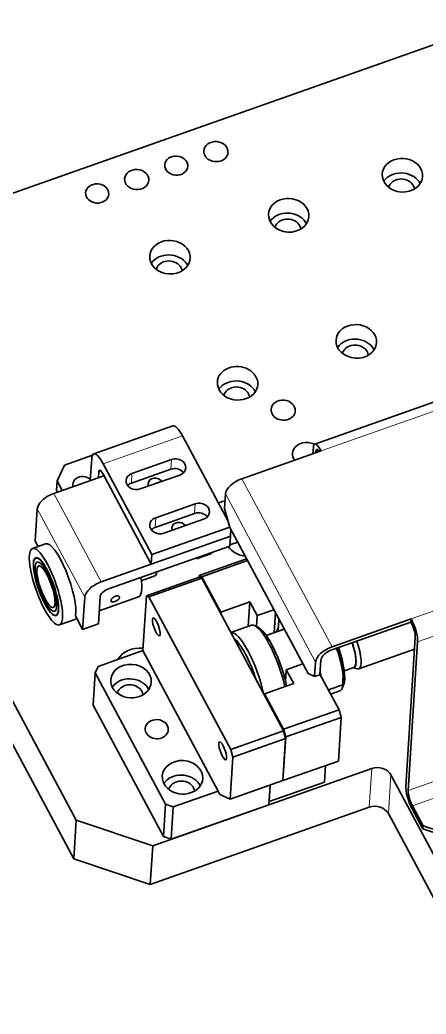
# Model space of a CAD drawing. Header units: millimetres. Extents: x 50851 to 121906, y -34238 to -12059.
# Drawn here: x 119424.58 to 119435.8, y -27249.39 to -27221.89 of the extents above; entities that cross this region are included whole.
import ezdxf

# ---------------------------------------------------------------- set-up
doc = ezdxf.new("R2010")
doc.units = ezdxf.units.MM
doc.layers.add('标注线', color=3, linetype='Continuous', lineweight=25)

# ---------------------------------------------------------------- blocks, each defined once
blk = doc.blocks.new('WWDA8SD8')
at = {"color": 7, "lineweight": 35}
for p, q in [((121416.21, -27962.4), (121655.96, -27877.84)), ((121590.62, -28024.5), (121690.9, -27989.13)), ((121541.61, -28018.22), (121514.26, -28027.87)), ((121560.73, -28051.19), (121544.93, -28021.68)), ((121592.83, -28026.8), (121565.49, -28036.45)), ((121534.37, -28062.68), (121517.58, -28031.33)), ((121534.15, -28066.03), (121517.36, -28034.68)), ((121561.29, -28053.18), (121534.37, -28062.68)), ((121561.35, -28053.37), (121588.38, -28103.84)), ((121561.5, -28056.38), (121516.83, -28072.14)), ((121561.5, -28056.38), (121534.15, -28066.03)), ((121519.35, -28074.53), (121561.29, -28059.74)), ((121551.59, -28070.88), (121579.85, -28123.64)), ((121466.67, -28076.87), (121508.24, -28154.47)), ((121533.36, -28077.31), (121561.62, -28130.07)), ((121623.89, -28086.03), (121596.54, -28095.68)), ((121623.96, -28084.91), (121596.61, -28094.56)), ((121465.49, -28089.67), (121507.38, -28167.88)), ((121622.09, -28142.71), (121625.38, -28091.32)), ((121626.2, -28092.85), (121622.91, -28144.24)), ((121531.25, -28095.89), (121557.26, -28144.44)), ((121605.87, -28102.17), (121625.12, -28095.38)), ((121539.12, -28149.02), (121514.75, -28103.53)), ((121538.4, -28160.2), (121514.03, -28114.7)), ((121599.03, -28116.33), (121579.88, -28123.08)), ((121599.77, -28118.98), (121580.63, -28125.73)), ((121598.81, -28134.06), (121579.66, -28140.81)), ((121610.32, -28136.64), (121534.66, -28163.33)), ((121574.84, -28148.07), (121593.99, -28141.32)), ((121661.98, -28222.96), (121616.93, -28138.86)), ((121609.47, -28150.05), (121533.8, -28176.74)), ((121574.77, -28149.18), (121541.04, -28161.08)), ((121508.24, -28154.47), (121534.66, -28163.33)), ((121655.21, -28225.35), (121616.07, -28152.26)), ((121507.38, -28167.88), (121533.8, -28176.74))]:
    blk.add_line(p, q, dxfattribs=at)
at = {"color": 7, "lineweight": 13}
for p, q in [((121693.11, -27991.43), (121592.83, -28026.8)), ((121544.93, -28021.68), (121517.58, -28031.33)), ((121565.49, -28036.45), (121596.61, -28094.56)), ((121516.83, -28072.14), (121500.45, -28041.56)), ((121559.8, -28041.73), (121590.92, -28099.84)), ((121511.15, -28077.42), (121494.77, -28046.84)), ((121724.23, -28049.54), (121623.96, -28084.91)), ((121626.2, -28092.85), (121726.48, -28057.48)), ((121723.18, -28108.87), (121622.91, -28144.24)), ((121624.4, -28149.53), (121724.68, -28114.16))]:
    blk.add_line(p, q, dxfattribs=at)
at = {"color": 7, "lineweight": 35, "ltscale": 0.055832}
blk.add_line((121590.16, -28025.57), (121590.02, -28027.8), dxfattribs=at)
at = {"color": 7, "lineweight": 35, "ltscale": 0.009235}
blk.add_line((121590.96, -28027.47), (121590.98, -28027.1), dxfattribs=at)
at = {"color": 7, "lineweight": 13, "ltscale": 0.026368}
blk.add_line((121591.98, -28026.75), (121590.98, -28027.1), dxfattribs=at)
at = {"color": 7, "lineweight": 35, "ltscale": 0.256902}
blk.add_line((121513.82, -28028.33), (121504.13, -28031.74), dxfattribs=at)
at = {"color": 7, "lineweight": 35, "ltscale": 0.191006}
blk.add_line((121513.08, -28037.1), (121513.57, -28029.48), dxfattribs=at)
at = {"color": 7, "lineweight": 35, "ltscale": 0.362494}
for p, q in [((121527.49, -28034.65), (121541.16, -28029.83)), ((121544.03, -28035.18), (121530.35, -28040.01)), ((121535.68, -28049.94), (121549.35, -28045.12))]:
    blk.add_line(p, q, dxfattribs=at)
at = {"color": 7, "lineweight": 13, "ltscale": 0.08396}
for p, q in [((121541.16, -28029.83), (121540.95, -28033.18)), ((121527.49, -28034.65), (121527.27, -28038)), ((121549.35, -28045.12), (121549.14, -28048.47)), ((121535.68, -28049.94), (121535.46, -28053.3))]:
    blk.add_line(p, q, dxfattribs=at)
at = {"color": 7, "lineweight": 35, "ltscale": 0.149572}
blk.add_line((121501.62, -28037.17), (121504.13, -28031.74), dxfattribs=at)
at = {"color": 7, "lineweight": 35, "ltscale": 0.051213}
blk.add_line((121516.03, -28034.06), (121515.9, -28036.11), dxfattribs=at)
at = {"color": 7, "lineweight": 13, "ltscale": 0.019785}
blk.add_line((121516.78, -28033.8), (121516.03, -28034.06), dxfattribs=at)
at = {"color": 7, "lineweight": 35, "ltscale": 0.362488}
for p, q in [((121527.27, -28038), (121540.95, -28033.18)), ((121552.22, -28050.47), (121538.54, -28055.3))]:
    blk.add_line(p, q, dxfattribs=at)
at = {"color": 7, "lineweight": 35, "ltscale": 0.459155}
blk.add_line((121500.45, -28041.56), (121517.77, -28035.45), dxfattribs=at)
at = {"color": 7, "lineweight": 35, "ltscale": 0.083959}
blk.add_line((121501.4, -28040.53), (121501.62, -28037.17), dxfattribs=at)
at = {"color": 7, "lineweight": 35, "ltscale": 0.094738}
blk.add_line((121501.62, -28037.17), (121503.41, -28040.51), dxfattribs=at)
at = {"color": 7, "lineweight": 35, "ltscale": 0.016598}
blk.add_line((121501.4, -28040.53), (121501.72, -28041.11), dxfattribs=at)
at = {"color": 7, "lineweight": 35, "ltscale": 0.12594}
blk.add_line((121559.8, -28041.73), (121559.48, -28046.76), dxfattribs=at)
at = {"color": 7, "lineweight": 35, "ltscale": 0.0102}
blk.add_line((121557.71, -28044.69), (121557.32, -28044.83), dxfattribs=at)
at = {"color": 7, "lineweight": 35, "ltscale": 0.279866}
for p, q in [((121494.05, -28058.01), (121494.77, -28046.84)), ((121514.03, -28114.7), (121514.75, -28103.53)), ((121538.4, -28160.2), (121539.12, -28149.02))]:
    blk.add_line(p, q, dxfattribs=at)
at = {"color": 7, "lineweight": 35, "ltscale": 0.3625}
blk.add_line((121535.46, -28053.3), (121549.14, -28048.47), dxfattribs=at)
at = {"color": 7, "lineweight": 35, "ltscale": 0.171868}
blk.add_line((121561.35, -28053.37), (121559.48, -28046.76), dxfattribs=at)
at = {"color": 7, "lineweight": 35, "ltscale": 0.060868}
blk.add_line((121561.5, -28056.38), (121561.66, -28053.95), dxfattribs=at)
at = {"color": 7, "lineweight": 35, "ltscale": 0.120833}
for p, q in [((121497.66, -28058.98), (121493.1, -28060.59)), ((121550.18, -28064.05), (121554.74, -28062.44)), ((121550.18, -28064.05), (121554.74, -28062.44))]:
    blk.add_line(p, q, dxfattribs=at)
at = {"color": 7, "lineweight": 35, "ltscale": 0.053512}
blk.add_line((121495.06, -28059.9), (121494.05, -28058.01), dxfattribs=at)
at = {"color": 7, "lineweight": 35, "ltscale": 0.08396}
for p, q in [((121561.29, -28059.74), (121561.5, -28056.38)), ((121534.15, -28066.03), (121534.37, -28062.68))]:
    blk.add_line(p, q, dxfattribs=at)
at = {"color": 7, "lineweight": 35, "ltscale": 0.036664}
blk.add_line((121562.7, -28058.84), (121561.31, -28059.33), dxfattribs=at)
at = {"color": 7, "lineweight": 35, "ltscale": 0.0093}
blk.add_line((121494.27, -28063.89), (121494.62, -28063.76), dxfattribs=at)
at = {"color": 7, "lineweight": 35, "ltscale": 0.43414}
blk.add_line((121567.11, -28064.14), (121550.74, -28069.91), dxfattribs=at)
at = {"color": 7, "lineweight": 35, "ltscale": 0.419203}
blk.add_line((121567.44, -28064.75), (121551.63, -28070.33), dxfattribs=at)
at = {"color": 7, "lineweight": 35, "ltscale": 0.124666}
blk.add_line((121535.39, -28070.06), (121530.69, -28071.72), dxfattribs=at)
at = {"color": 7, "lineweight": 35, "ltscale": 0.483321}
for p, q in [((121550.7, -28070.47), (121532.47, -28076.9)), ((121579.66, -28140.81), (121561.43, -28147.24))]:
    blk.add_line(p, q, dxfattribs=at)
at = {"color": 7, "lineweight": 35, "ltscale": 0.483328}
for p, q in [((121551.59, -28070.88), (121533.36, -28077.31)), ((121579.85, -28123.64), (121561.62, -28130.07))]:
    blk.add_line(p, q, dxfattribs=at)
at = {"color": 7, "lineweight": 35, "ltscale": 0.013916}
blk.add_line((121550.74, -28069.91), (121550.7, -28070.47), dxfattribs=at)
at = {"color": 7, "lineweight": 35, "ltscale": 0.024532}
for p, q in [((121551.59, -28070.88), (121550.7, -28070.47)), ((121550.74, -28069.91), (121551.63, -28070.33))]:
    blk.add_line(p, q, dxfattribs=at)
at = {"color": 7, "lineweight": 35, "ltscale": 0.346946}
blk.add_line((121558.18, -28082.56), (121551.63, -28070.33), dxfattribs=at)
at = {"color": 7, "lineweight": 35, "ltscale": 0.279868}
blk.add_line((121510.43, -28088.59), (121511.15, -28077.42), dxfattribs=at)
at = {"color": 7, "lineweight": 35, "ltscale": 0.237887}
blk.add_line((121516.51, -28077.17), (121515.9, -28086.66), dxfattribs=at)
at = {"color": 7, "lineweight": 35, "ltscale": 0.359692}
blk.add_line((121529.76, -28077.35), (121516.19, -28082.13), dxfattribs=at)
at = {"color": 7, "lineweight": 35, "ltscale": 0.475773}
blk.add_line((121531.25, -28095.89), (121532.47, -28076.9), dxfattribs=at)
at = {"color": 7, "lineweight": 35, "ltscale": 0.024528}
blk.add_line((121532.47, -28076.9), (121533.36, -28077.31), dxfattribs=at)
at = {"color": 7, "lineweight": 35, "ltscale": 0.265827}
blk.add_line((121568.21, -28079.02), (121558.18, -28082.56), dxfattribs=at)
at = {"color": 7, "lineweight": 35, "ltscale": 0.213476}
blk.add_line((121568.21, -28079.02), (121567.66, -28087.54), dxfattribs=at)
at = {"color": 7, "lineweight": 35, "ltscale": 0.135533}
blk.add_line((121570.77, -28083.8), (121568.21, -28079.02), dxfattribs=at)
at = {"color": 7, "lineweight": 35, "ltscale": 0.013914}
for p, q in [((121558.14, -28083.11), (121558.18, -28082.56)), ((121573.33, -28110.85), (121573.3, -28111.4))]:
    blk.add_line(p, q, dxfattribs=at)
at = {"color": 7, "lineweight": 35, "ltscale": 0.153381}
blk.add_line((121576.55, -28081.76), (121570.77, -28083.8), dxfattribs=at)
at = {"color": 7, "lineweight": 35, "ltscale": 0.174163}
blk.add_line((121577.07, -28082.73), (121576.63, -28089.68), dxfattribs=at)
at = {"color": 7, "lineweight": 35, "ltscale": 0.009307}
blk.add_line((121501.25, -28083.69), (121501.6, -28083.57), dxfattribs=at)
at = {"color": 7, "lineweight": 35, "ltscale": 0.159731}
blk.add_line((121508.44, -28084.87), (121502.41, -28086.99), dxfattribs=at)
at = {"color": 7, "lineweight": 35, "ltscale": 0.133216}
blk.add_line((121510.43, -28088.59), (121507.92, -28083.89), dxfattribs=at)
at = {"color": 7, "lineweight": 35, "ltscale": 0.094644}
blk.add_line((121570.77, -28083.8), (121570.52, -28087.58), dxfattribs=at)
at = {"color": 7, "lineweight": 35, "ltscale": 0.065468}
blk.add_line((121578.23, -28084.9), (121578.06, -28087.51), dxfattribs=at)
at = {"color": 7, "lineweight": 35, "ltscale": 0.027987}
for p, q in [((121623.89, -28086.03), (121623.96, -28084.91)), ((121628.02, -28157.53), (121628.09, -28156.42))]:
    blk.add_line(p, q, dxfattribs=at)
at = {"color": 7, "lineweight": 35, "ltscale": 0.145}
blk.add_line((121515.9, -28086.66), (121510.43, -28088.59), dxfattribs=at)
at = {"color": 7, "lineweight": 35, "ltscale": 0.189314}
blk.add_line((121561.65, -28089.66), (121568.79, -28087.15), dxfattribs=at)
at = {"color": 7, "lineweight": 35, "ltscale": 0.032957}
blk.add_line((121571.21, -28087.94), (121570.04, -28087.33), dxfattribs=at)
at = {"color": 7, "lineweight": 35, "ltscale": 0.165847}
blk.add_line((121573.88, -28090.65), (121580.13, -28088.45), dxfattribs=at)
at = {"color": 7, "lineweight": 13, "ltscale": 0.054907}
blk.add_line((121577.14, -28089.5), (121578.06, -28087.51), dxfattribs=at)
at = {"color": 7, "lineweight": 35, "ltscale": 0.007845}
blk.add_line((121579.94, -28088.46), (121579.97, -28088.15), dxfattribs=at)
at = {"color": 7, "lineweight": 35, "ltscale": 0.410827}
for p, q in [((121531.25, -28095.89), (121515.75, -28101.36)), ((121541.76, -28149.91), (121557.26, -28144.44))]:
    blk.add_line(p, q, dxfattribs=at)
at = {"color": 7, "lineweight": 35, "ltscale": 0.125939}
blk.add_line((121590.92, -28099.84), (121590.6, -28104.87), dxfattribs=at)
at = {"color": 7, "lineweight": 35, "ltscale": 0.125941}
blk.add_line((121592.43, -28104.22), (121592.75, -28099.2), dxfattribs=at)
at = {"color": 7, "lineweight": 35, "ltscale": 0.059829}
blk.add_line((121515.75, -28101.36), (121514.75, -28103.53), dxfattribs=at)
at = {"color": 7, "lineweight": 35, "ltscale": 0.098002}
blk.add_line((121580.8, -28102.53), (121580.55, -28106.45), dxfattribs=at)
at = {"color": 7, "lineweight": 35, "ltscale": 0.153375}
blk.add_line((121586.58, -28100.49), (121580.8, -28102.53), dxfattribs=at)
at = {"color": 7, "lineweight": 35, "ltscale": 0.13551}
blk.add_line((121583.36, -28107.31), (121580.8, -28102.53), dxfattribs=at)
at = {"color": 7, "lineweight": 35, "ltscale": 0.088422}
blk.add_line((121604.17, -28101.71), (121600.83, -28102.88), dxfattribs=at)
at = {"color": 7, "lineweight": 35, "ltscale": 0.041365}
blk.add_line((121603.84, -28101.85), (121605.46, -28102.19), dxfattribs=at)
at = {"color": 7, "lineweight": 35, "ltscale": 0.061331}
blk.add_line((121590.6, -28104.87), (121588.38, -28103.84), dxfattribs=at)
at = {"color": 7, "lineweight": 35, "ltscale": 0.048327}
blk.add_line((121592.43, -28104.22), (121590.6, -28104.87), dxfattribs=at)
at = {"color": 7, "lineweight": 35, "ltscale": 0.348871}
blk.add_line((121599.03, -28116.33), (121592.44, -28104.03), dxfattribs=at)
at = {"color": 7, "lineweight": 35, "ltscale": 0.265822}
blk.add_line((121573.33, -28110.85), (121583.36, -28107.31), dxfattribs=at)
at = {"color": 7, "lineweight": 35, "ltscale": 0.130651}
blk.add_line((121595.34, -28109.45), (121600.27, -28107.71), dxfattribs=at)
at = {"color": 7, "lineweight": 35, "ltscale": 0.084919}
blk.add_line((121596.12, -28110.91), (121599.33, -28109.78), dxfattribs=at)
at = {"color": 7, "lineweight": 35, "ltscale": 0.032956}
blk.add_line((121600.63, -28107.72), (121600.11, -28108.93), dxfattribs=at)
at = {"color": 7, "lineweight": 35, "ltscale": 0.346937}
blk.add_line((121579.88, -28123.08), (121573.33, -28110.85), dxfattribs=at)
at = {"color": 7, "lineweight": 35, "ltscale": 0.068746}
for p, q in [((121599.03, -28116.33), (121599.77, -28118.98)), ((121579.88, -28123.08), (121580.63, -28125.73))]:
    blk.add_line(p, q, dxfattribs=at)
at = {"color": 7, "lineweight": 35, "ltscale": 0.377736}
for p, q in [((121598.81, -28134.06), (121599.77, -28118.98)), ((121579.66, -28140.81), (121580.63, -28125.73))]:
    blk.add_line(p, q, dxfattribs=at)
at = {"color": 7, "lineweight": 35, "ltscale": 0.068748}
blk.add_line((121580.59, -28126.28), (121579.85, -28123.64), dxfattribs=at)
at = {"color": 7, "lineweight": 35, "ltscale": 0.483327}
blk.add_line((121580.59, -28126.28), (121562.36, -28132.72), dxfattribs=at)
at = {"color": 7, "lineweight": 35, "ltscale": 0.363827}
for p, q in [((121579.66, -28140.81), (121580.59, -28126.28)), ((121561.43, -28147.24), (121562.36, -28132.72))]:
    blk.add_line(p, q, dxfattribs=at)
at = {"color": 7, "lineweight": 35, "ltscale": 0.068747}
blk.add_line((121561.62, -28130.07), (121562.36, -28132.72), dxfattribs=at)
at = {"color": 7, "lineweight": 35, "ltscale": 0.142572}
blk.add_line((121593.99, -28141.32), (121594.35, -28135.63), dxfattribs=at)
at = {"color": 7, "lineweight": 13, "ltscale": 0.33584}
for p, q in [((121610.32, -28136.64), (121609.47, -28150.05)), ((121616.93, -28138.86), (121616.07, -28152.26))]:
    blk.add_line(p, q, dxfattribs=at)
at = {"color": 7, "lineweight": 35, "ltscale": 0.032526}
blk.add_line((121557.26, -28144.44), (121557.87, -28145.59), dxfattribs=at)
at = {"color": 7, "lineweight": 35, "ltscale": 0.170475}
blk.add_line((121574.77, -28149.18), (121575.21, -28142.38), dxfattribs=at)
at = {"color": 7, "lineweight": 35, "ltscale": 0.142568}
blk.add_line((121574.84, -28148.07), (121575.21, -28142.38), dxfattribs=at)
at = {"color": 7, "lineweight": 35, "ltscale": 0.098124}
blk.add_line((121561.43, -28147.24), (121557.87, -28145.59), dxfattribs=at)
at = {"color": 7, "lineweight": 35, "ltscale": 0.069668}
blk.add_line((121539.12, -28149.02), (121541.76, -28149.91), dxfattribs=at)
at = {"color": 7, "lineweight": 35, "ltscale": 0.279867}
blk.add_line((121541.04, -28161.08), (121541.76, -28149.91), dxfattribs=at)
at = {"color": 7, "lineweight": 35, "ltscale": 0.195153}
for p, q in [((121624.33, -28150.65), (121628.02, -28157.53)), ((121628.09, -28156.42), (121624.4, -28149.53))]:
    blk.add_line(p, q, dxfattribs=at)
at = {"color": 7, "lineweight": 35, "ltscale": 0.335838}
blk.add_line((121508.24, -28154.47), (121507.38, -28167.88), dxfattribs=at)
at = {"color": 7, "lineweight": 35, "ltscale": 0.174181}
blk.add_line((121628.02, -28157.53), (121634.62, -28159.75), dxfattribs=at)
at = {"color": 7, "lineweight": 35, "ltscale": 0.174176}
blk.add_line((121628.09, -28156.42), (121634.69, -28158.63), dxfattribs=at)
at = {"color": 7, "lineweight": 35, "ltscale": 0.069674}
blk.add_line((121538.4, -28160.2), (121541.04, -28161.08), dxfattribs=at)
at = {"color": 7, "lineweight": 35, "ltscale": 0.33584}
blk.add_line((121534.66, -28163.33), (121533.8, -28176.74), dxfattribs=at)
at = {"color": 7, "lineweight": 35}
for points in [[(121521.09, -28077.43), (121520.97, -28077.51), (121520.86, -28077.61), (121520.75, -28077.7), (121520.7, -28077.75), (121520.65, -28077.8), (121520.58, -28077.89), (121520.51, -28077.98), (121520.45, -28078.07), (121520.39, -28078.16), (121520.35, -28078.24), (121520.31, -28078.33), (121520.28, -28078.41), (121520.26, -28078.49), (121520.25, -28078.53), (121520.25, -28078.56), (121520.24, -28078.62), (121520.25, -28078.68), (121520.26, -28078.73), (121520.27, -28078.78), (121520.29, -28078.82)], [(121520.29, -28078.82), (121520.31, -28078.86), (121520.33, -28078.89), (121520.36, -28078.91), (121520.38, -28078.93), (121520.4, -28078.95), (121520.43, -28078.97), (121520.46, -28078.98), (121520.52, -28079.01), (121520.58, -28079.03), (121520.65, -28079.04), (121520.7, -28079.05), (121520.74, -28079.05), (121520.79, -28079.06), (121520.85, -28079.06), (121520.95, -28079.05), (121521.06, -28079.04), (121521.18, -28079.02), (121521.25, -28079.01), (121521.32, -28078.99), (121521.4, -28078.97), (121521.48, -28078.95), (121521.63, -28078.9), (121521.78, -28078.84), (121521.91, -28078.78), (121522.04, -28078.72), (121522.17, -28078.66), (121522.3, -28078.59)], [(121521.09, -28077.43), (121521.2, -28077.35), (121521.32, -28077.28), (121521.45, -28077.21), (121521.57, -28077.15), (121521.7, -28077.1), (121521.83, -28077.06), (121521.96, -28077.02), (121522.02, -28077.01), (121522.08, -28076.99), (121522.17, -28076.98), (121522.25, -28076.97), (121522.33, -28076.97), (121522.39, -28076.96), (121522.45, -28076.96), (121522.5, -28076.97), (121522.56, -28076.97), (121522.63, -28076.98), (121522.69, -28076.99), (121522.76, -28077.01), (121522.83, -28077.03), (121522.9, -28077.06), (121522.96, -28077.1), (121523.02, -28077.14), (121523.04, -28077.16), (121523.07, -28077.18), (121523.1, -28077.22), (121523.13, -28077.25), (121523.15, -28077.29)], [(121523.15, -28077.29), (121523.17, -28077.34), (121523.19, -28077.4), (121523.2, -28077.45), (121523.2, -28077.51), (121523.2, -28077.57), (121523.19, -28077.62), (121523.18, -28077.67), (121523.16, -28077.72), (121523.15, -28077.75), (121523.13, -28077.79), (121523.1, -28077.85), (121523.07, -28077.91), (121523.03, -28077.96), (121523, -28078.01), (121522.96, -28078.05), (121522.89, -28078.13), (121522.8, -28078.21), (121522.73, -28078.28), (121522.65, -28078.34), (121522.57, -28078.41), (121522.51, -28078.45), (121522.44, -28078.5), (121522.3, -28078.58), (121522.3, -28078.59)], [(121600.27, -28107.71), (121600.31, -28107.24), (121600.34, -28106.78), (121600.37, -28106.34), (121600.39, -28105.91), (121600.4, -28105.5), (121600.41, -28105.09), (121600.41, -28104.7), (121600.41, -28104.47), (121600.41, -28104.25), (121600.39, -28103.81), (121600.37, -28103.38), (121600.34, -28102.96), (121600.31, -28102.55), (121600.26, -28102.15), (121600.21, -28101.75), (121600.15, -28101.36), (121600.09, -28100.97), (121600.02, -28100.59), (121599.94, -28100.21), (121599.89, -28100.02), (121599.85, -28099.83), (121599.77, -28099.51), (121599.68, -28099.18), (121599.59, -28098.86), (121599.49, -28098.53), (121599.38, -28098.21), (121599.26, -28097.88), (121599.14, -28097.55), (121599.02, -28097.22), (121598.88, -28096.89), (121598.73, -28096.55), (121598.58, -28096.2), (121598.42, -28095.85), (121598.25, -28095.5), (121598.06, -28095.14)]]:
    blk.add_lwpolyline(points, dxfattribs=at)
for centre, radius, start, end in [((121569.02, -28076.68), 33.93, 106.0229, 109.4694), ((121568.83, -28076.12), 18.34, 105.1277, 109.5507), ((121600.27, -28107.73), 0.0155, 1.862, 86.275)]:
    blk.add_arc(centre, radius, start, end, dxfattribs=at)
for centre, major_axis, ratio, start_param, end_param in [((121556.48, -27923.38), (4.18, -0.27), 0.828673, 1.545381, 3.141698), ((121556.48, -27923.38), (4.18, -0.27), 0.828673, 0.000106, 1.545381), ((121542.8, -27928.2), (3.99, -0.26), 0.828673, 0.000106, 3.141698), ((121556.48, -27923.38), (4.18, -0.27), 0.828673, 3.141698, 6.283291), ((121542.8, -27928.2), (3.99, -0.26), 0.828673, 3.141698, 4.686973), ((121620.94, -27931.55), (6.99, -0.45), 0.828673, 2.546026, 3.141631), ((121620.94, -27931.55), (6.99, -0.45), 0.828673, 0.000038, 2.546026), ((121529.13, -27933.03), (4.18, -0.27), 0.828673, 0.000106, 3.141698), ((121542.8, -27928.2), (3.99, -0.26), 0.828673, 4.686973, 6.283291), ((121620.94, -27931.55), (6.99, -0.45), 0.828673, 3.141631, 6.283223), ((121620.62, -27936.57), (6.99, -0.45), 0.828673, 0.449175, 2.546026), ((121515.45, -27937.85), (3.99, -0.26), 0.828673, 0.000106, 3.141698), ((121529.13, -27933.03), (4.18, -0.27), 0.828673, 3.141698, 4.686973), ((121529.13, -27933.03), (4.18, -0.27), 0.828673, 4.686973, 6.283291), ((121620.62, -27936.57), (6.99, -0.45), 0.828673, 2.546026, 2.692418), ((121620.62, -27936.57), (4.49, -0.29), 0.828673, 2.546026, 2.991047), ((121620.62, -27936.57), (4.49, -0.29), 0.828673, 0.150546, 2.546026), ((121515.45, -27937.85), (3.99, -0.26), 0.828673, 3.141698, 4.686973), ((121515.45, -27937.85), (3.99, -0.26), 0.828673, 4.686973, 6.283291), ((121581.65, -27945.41), (6.99, -0.45), 0.828673, 2.546026, 3.141631), ((121581.65, -27945.41), (6.99, -0.45), 0.828673, 0.000038, 2.546026), ((121581.65, -27945.41), (6.99, -0.45), 0.828673, 3.141631, 6.283223), ((121581.33, -27950.43), (6.99, -0.45), 0.828673, 0.449175, 2.546026), ((121581.33, -27950.43), (6.99, -0.45), 0.828673, 2.546026, 2.692418), ((121581.33, -27950.43), (4.49, -0.29), 0.828673, 2.546026, 2.991047), ((121581.33, -27950.43), (4.49, -0.29), 0.828673, 0.150546, 2.546026), ((121540.63, -27959.88), (6.99, -0.45), 0.828673, 0.000038, 2.546026), ((121540.63, -27959.88), (6.99, -0.45), 0.828673, 2.546026, 3.141631), ((121540.31, -27964.9), (6.99, -0.45), 0.828673, 0.449175, 2.546026), ((121540.63, -27959.88), (6.99, -0.45), 0.828673, 3.141631, 6.283223), ((121540.31, -27964.9), (6.99, -0.45), 0.828673, 2.546026, 2.692418), ((121540.31, -27964.9), (4.49, -0.29), 0.828673, 2.546026, 2.991047), ((121540.31, -27964.9), (4.49, -0.29), 0.828673, 0.150546, 2.546026), ((121604.99, -27988.99), (6.99, -0.45), 0.828673, 0.000038, 2.546026), ((121604.99, -27988.99), (6.99, -0.45), 0.828673, 2.546026, 3.141631), ((121604.99, -27988.99), (6.99, -0.45), 0.828673, 3.141631, 6.283223), ((121604.67, -27994.01), (6.99, -0.45), 0.828673, 0.449175, 2.546026), ((121604.67, -27994.01), (4.49, -0.29), 0.828673, 0.150546, 2.546026), ((121604.67, -27994.01), (6.99, -0.45), 0.828673, 2.546026, 2.692418), ((121604.67, -27994.01), (4.49, -0.29), 0.828673, 2.546026, 2.991047), ((121563.97, -28003.46), (6.99, -0.45), 0.828673, 0.000038, 3.141631), ((121563.97, -28003.46), (6.99, -0.45), 0.828673, 3.141631, 5.687619), ((121563.65, -28008.48), (6.99, -0.45), 0.828673, 0.449175, 2.546026), ((121563.97, -28003.46), (6.99, -0.45), 0.828673, 5.687619, 6.283223), ((121563.65, -28008.48), (6.99, -0.45), 0.828673, 2.546026, 2.692418), ((121563.65, -28008.48), (4.49, -0.29), 0.828673, 2.546026, 2.991047), ((121563.65, -28008.48), (4.49, -0.29), 0.828673, 0.150546, 2.546026), ((121579.74, -28012.76), (4.18, -0.27), 0.828673, 1.545381, 3.141698), ((121579.74, -28012.76), (4.18, -0.27), 0.828673, 0.000106, 1.545381), ((121579.74, -28012.76), (4.18, -0.27), 0.828673, 3.141698, 6.283291), ((121544.61, -28026.71), (-2.99, 8.49), 0.256102, 5.253255, 6.283185), ((121587.93, -28028.05), (4.99, -0.32), 0.828673, 1.545381, 3.141698), ((121587.93, -28028.05), (4.99, -0.32), 0.828673, 1.079865, 1.545381), ((121592.62, -28030.16), (2, -5.66), 0.256102, 3.141593, 3.682459), ((121592.62, -28030.16), (2, -5.66), 0.256102, 2.111662, 3.141593), ((121517.26, -28036.36), (-2.99, 8.49), 0.256102, 6.283185, 6.824051), ((121517.26, -28036.36), (-2.99, 8.49), 0.256102, 5.253255, 6.283185), ((121587.93, -28028.05), (4.99, -0.32), 0.828673, 3.141698, 3.723293), ((121592.62, -28030.16), (1.33, -3.77), 0.256102, 3.141593, 3.682459), ((121592.62, -28030.16), (1.33, -3.77), 0.256102, 2.453277, 3.141593), ((121542.6, -28032.51), (3.49, -0.22), 0.828673, 6.283136, 8.329212), ((121517.26, -28036.36), (-1, 2.83), 0.256102, 6.283185, 6.824051), ((121517.26, -28036.36), (-1, 2.83), 0.256102, 5.253255, 6.283185), ((121528.92, -28037.33), (3.49, -0.22), 0.828673, 2.046027, 3.141544), ((121542.38, -28035.86), (-3.49, 0.22), 0.828673, 3.759048, 5.187619), ((121542.6, -28032.51), (3.49, -0.22), 0.828673, 5.187619, 6.283136), ((121510.5, -28038.59), (3.49, -0.22), 0.828673, 3.141697, 3.435539), ((121510.5, -28038.59), (3.49, -0.22), 0.828673, 1.546024, 3.141697), ((121510.5, -28038.59), (3.49, -0.22), 0.828673, 0.78253, 1.546024), ((121528.92, -28037.33), (3.49, -0.22), 0.828673, 3.141544, 5.187619), ((121528.71, -28040.68), (-3.49, 0.22), 0.828673, 5.187619, 5.66573), ((121535.54, -28038.27), (-2.45, 0.16), 0.828673, 6.283087, 6.715976), ((121535.54, -28038.27), (-2.45, 0.16), 0.828673, 3.658972, 6.283087), ((121565.27, -28039.8), (-5.29, -2.83), 0.497707, 4.41265, 5.983446), ((121500.24, -28044.91), (5.29, 2.83), 0.497707, 1.271056, 2.841854), ((121550.79, -28047.8), (3.49, -0.22), 0.828673, 6.283136, 8.329212), ((121550.57, -28051.15), (-3.49, 0.22), 0.828673, 3.759048, 5.187619), ((121550.79, -28047.8), (3.49, -0.22), 0.828673, 5.187619, 6.283136), ((121537.11, -28052.62), (3.49, -0.22), 0.828673, 2.046027, 3.141544), ((121543.73, -28053.56), (-2.45, 0.16), 0.828673, 3.658972, 6.283087), ((121537.11, -28052.62), (3.49, -0.22), 0.828673, 3.141544, 5.187619), ((121536.9, -28055.97), (-3.49, 0.22), 0.828673, 5.187619, 5.66573), ((121543.73, -28053.56), (-2.45, 0.16), 0.828673, 6.283087, 6.715976), ((121502.32, -28072.18), (-4.66, 13.2), 0.256102, 3.539111, 6.283192), ((121497.76, -28073.79), (-4.66, 13.2), 0.256102, 6.283157, 7.55068), ((121497.76, -28073.79), (-4.66, 13.2), 0.256102, 4.409087, 6.283157), ((121552, -28054.66), (-2.74, 7.78), 0.256102, 3.141593, 3.443275), ((121552, -28054.66), (-2.74, 7.78), 0.256102, 3.141593, 3.443275), ((121566.94, -28056.34), (7.17, -2.19), 0.913265, 4.009185, 4.94251), ((121497.76, -28073.79), (3.53, -10), 0.256102, 3.141593, 6.283185), ((121497.76, -28073.79), (3.49, -9.9), 0.256102, 3.141558, 4.996092), ((121497.76, -28073.79), (-2.99, 8.49), 0.256102, 6.283185, 9.424778), ((121497.76, -28073.79), (3.53, -10), 0.256102, 0.039216, 3.141593), ((121497.76, -28073.79), (3.49, -9.9), 0.256102, 1.854499, 3.141558), ((121497.76, -28073.79), (-2.99, 8.49), 0.256102, 5.253255, 6.283185), ((121547.44, -28056.27), (2.74, -7.78), 0.256102, 5.981489, 6.283185), ((121547.44, -28056.27), (2.74, -7.78), 0.256102, 5.981489, 6.283185), ((121547.44, -28056.27), (2.74, -7.78), 0.256102, 6.283185, 6.584869), ((121547.44, -28056.27), (2.74, -7.78), 0.256102, 6.283185, 6.584869), ((121497.76, -28073.79), (2.54, -7.21), 0.256102, 3.141593, 6.254244), ((121497.76, -28073.79), (2.54, -7.21), 0.256102, 6.283185, 9.424778), ((121497.76, -28073.79), (-2.99, 8.49), 0.256102, 3.141593, 5.253255), ((121532.4, -28061.57), (-2.99, 8.49), 0.256102, 3.141668, 3.646403), ((121497.76, -28073.79), (-4.66, 13.2), 0.256102, 1.267494, 2.838291), ((121497.76, -28073.79), (3.49, -9.9), 0.256102, 6.283151, 8.137684), ((121516.62, -28075.49), (5.29, 2.83), 0.497707, 1.271056, 2.841854), ((121525.11, -28064.14), (-4.66, 13.2), 0.256102, 3.141565, 4.11477), ((121519.25, -28076.2), (2.64, 1.42), 0.497707, 1.271056, 2.841854), ((121497.76, -28073.79), (3.49, -9.9), 0.256102, 4.996092, 6.283151), ((121497.76, -28073.79), (4.66, -13.2), 0.256102, 6.283157, 7.55068), ((121497.76, -28073.79), (2.54, -7.21), 0.256102, 6.254244, 6.283185), ((121497.76, -28073.79), (3.53, -10), 0.256102, 0, 0.039216), ((121535.9, -28087.7), (1.11, -3.13), 0.256102, 3.141593, 6.283185), ((121535.9, -28087.7), (1.11, -3.13), 0.256102, 0.040866, 3.141593), ((121623.74, -28088.26), (-1.33, 3.77), 0.256102, 3.682459, 5.253255), ((121623.74, -28088.26), (-2, 5.66), 0.256102, 3.682459, 5.253255), ((121497.76, -28073.79), (4.66, -13.2), 0.256102, 5.979883, 6.283157), ((121566.99, -28105.28), (-5.49, 15.56), 0.256102, 4.261862, 6.244648), ((121574.28, -28102.71), (5.49, -15.56), 0.256102, 2.873452, 3.141571), ((121574.28, -28102.71), (5.49, -15.56), 0.256102, 1.108166, 2.873452), ((121575.19, -28102.38), (5.16, -14.62), 0.256102, 2.706816, 2.873452), ((121575.19, -28102.38), (5.16, -14.62), 0.256102, 1.075722, 2.706816), ((121584.31, -28099.17), (-5.07, 14.38), 0.256102, 0.540832, 0.716508), ((121585.22, -28098.85), (4.32, -12.26), 0.256102, 3.618423, 3.626709), ((121585.22, -28098.85), (4.32, -12.26), 0.256102, 3.5712, 3.618423), ((121535.9, -28087.7), (1.11, -3.13), 0.256102, 0, 0.040866), ((121566.08, -28105.6), (5.16, -14.62), 0.256102, 1.454297, 2.76903), ((121601.17, -28093.22), (-2.99, 8.49), 0.256102, 3.141593, 4.626219), ((121601.17, -28093.22), (3.04, -8.61), 0.256102, 6.129619, 7.769134), ((121602.54, -28092.74), (3.33, -9.43), 0.256102, 0, 1.493313), ((121530.57, -28102.48), (8.98, -0.58), 0.828673, 1.541475, 2.729865), ((121596.39, -28097.91), (5.29, 2.83), 0.497707, 1.271057, 2.841853), ((121596.39, -28097.91), (3.53, 1.89), 0.497707, 1.271057, 2.841853), ((121594.34, -28095.63), (4.99, -14.15), 0.256102, 0.268156, 1.519164), ((121595.25, -28095.31), (4.66, -13.2), 0.256102, 0.268156, 1.515473), ((121527.14, -28106.43), (-6.99, 0.45), 0.828673, 3.141631, 6.283223), ((121587.04, -28098.2), (4.99, -14.15), 0.256102, 1.010827, 1.116724), ((121601.17, -28093.22), (3.04, -8.61), 0.256102, 6.111699, 6.129619), ((121602.54, -28092.74), (3.33, -9.43), 0.256102, 6.129616, 6.283185), ((121527.14, -28106.43), (-6.99, 0.45), 0.828673, 0.000038, 2.546026), ((121526.82, -28111.46), (6.99, -0.45), 0.828673, 0.449175, 2.546026), ((121527.14, -28106.43), (-6.99, 0.45), 0.828673, 2.546026, 3.141631), ((121526.82, -28111.46), (6.99, -0.45), 0.828673, 2.546026, 2.692418), ((121526.82, -28111.46), (4.49, -0.29), 0.828673, 2.546026, 2.991047), ((121526.82, -28111.46), (4.49, -0.29), 0.828673, 0.150546, 2.546026), ((121594.34, -28095.63), (4.99, -14.15), 0.256102, 6.283185, 6.551341), ((121536.05, -28123.06), (-3.99, 0.26), 0.828673, 3.141631, 6.283223), ((121536.05, -28123.06), (-3.99, 0.26), 0.828673, 0.000038, 2.546026), ((121536.05, -28123.06), (-3.99, 0.26), 0.828673, 2.546026, 3.141631), ((121558.84, -28130.51), (1.11, -3.13), 0.256102, 3.141593, 6.283185), ((121558.84, -28130.51), (1.11, -3.13), 0.256102, 0.040866, 3.141593), ((121544.96, -28139.69), (-6.99, 0.45), 0.828673, 3.141631, 6.283223), ((121558.84, -28130.51), (1.11, -3.13), 0.256102, 0, 0.040866), ((121612.37, -28140.47), (4.99, -0.32), 0.828673, 0.47523, 2.046026), ((121544.96, -28139.69), (-6.99, 0.45), 0.828673, 0.000038, 2.546026), ((121544.63, -28144.72), (6.99, -0.45), 0.828673, 2.546026, 2.692418), ((121544.63, -28144.72), (6.99, -0.45), 0.828673, 0.449175, 2.546026), ((121544.63, -28144.72), (4.49, -0.29), 0.828673, 0.150546, 2.546026), ((121544.96, -28139.69), (-6.99, 0.45), 0.828673, 2.546026, 3.141631), ((121544.63, -28144.72), (4.49, -0.29), 0.828673, 2.546026, 2.991047), ((121624.55, -28147.3), (-2, 5.66), 0.256102, 0.540866, 2.111662), ((121624.55, -28147.3), (-1.33, 3.77), 0.256102, 0.540866, 2.111662), ((121611.51, -28153.87), (4.99, -0.32), 0.828673, 0.47523, 2.046026)]:
    blk.add_ellipse(centre, major_axis=major_axis, ratio=ratio, start_param=start_param, end_param=end_param, dxfattribs=at)

msp = doc.modelspace()

# ---------------------------------------------------------------- block references
at = {"layer": '标注线', "xscale": 0.07999999998719431, "yscale": 0.08000000000174623, "zscale": 0.08000000000000002}
msp.add_blockref('WWDA8SD8', (109705.475, -24991.664), dxfattribs=at)

doc.saveas('drawing.dxf')
